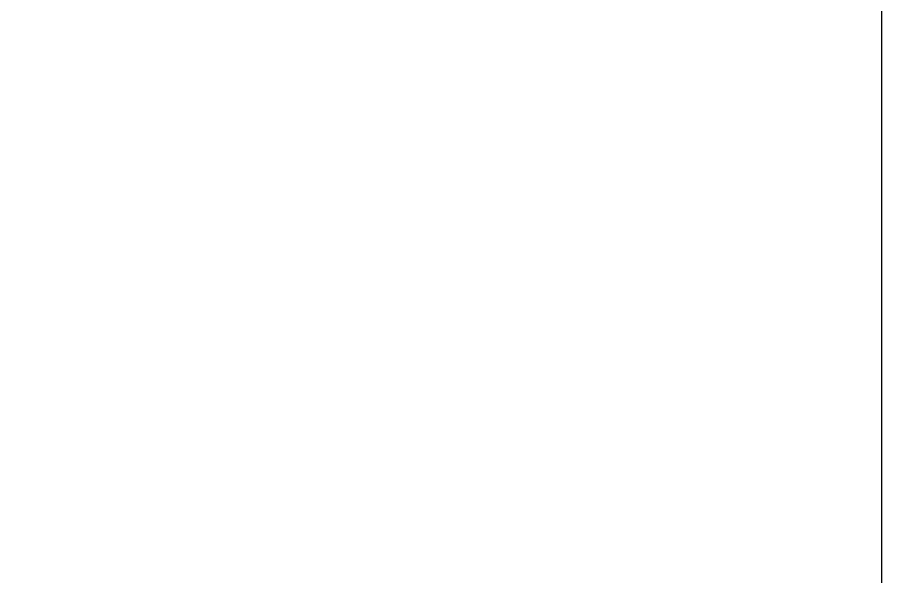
# Model space of a CAD drawing. Header units: inches. Extents: x -5142662 to -4941318, y -3361958 to -3160563.
# Drawn here: x -5041970.755 to -5041965.861, y -3261216.544 to -3261213.436 of the extents above; entities that cross this region are included whole.
import ezdxf

# ---------------------------------------------------------------- set-up
doc = ezdxf.new("R2010")
doc.units = ezdxf.units.IN
doc.header["$LTSCALE"] = 2
doc.header["$MEASUREMENT"] = 0
doc.layers.add('DIM', color=5, linetype='CONTINUOUS')
doc.layers.add('WAll', color=20, linetype='CONTINUOUS')
doc.layers.add('TEXT', color=181, linetype='CONTINUOUS', lineweight=25)
doc.styles.get("Standard").update_dxf_attribs({"font": 'ARIALN.TTF'})
doc.dimstyles.get("Standard").update_dxf_attribs({"dimtxt": 0.18, "dimasz": 0.18, "dimexe": 0.18, "dimexo": 0.0625, "dimgap": 0.09, "dimtad": 0, "dimtih": 1, "dimtoh": 1, "dimdec": 4, "dimzin": 0, "dimdsep": 46, "dimtxsty": 'Standard', "dimcen": 0.09, "dimadec": 0, "dimazin": 0, "dimtfac": 1, "dimtdec": 4, "dimtofl": 0, "dimtmove": 0, "dimatfit": 3, "dimfxl": 1, "dimtolj": 1, "dimtzin": 0, "dimarcsym": 0})

# ---------------------------------------------------------------- blocks, each defined once
blk = doc.blocks.new('JGKJFKFNF')
at = {"layer": 'TEXT'}
blk.add_lwpolyline([(137071.3104, -31591.3196), (137119.3101, -31591.3196), (137119.3104, -31689.388), (137071.3104, -31689.388)], close=True, dxfattribs=at)
at = {"layer": 'DIM'}
for points in [[(137079.5321, -31596.3196), (137122.877, -31577.8859), (137156.3232, -31577.8859)], [(137089.7464, -31596.3196), (137122.877, -31577.8859)], [(137100.8821, -31596.3196), (137122.877, -31577.8859)], [(137111.1687, -31596.3196), (137122.877, -31577.8859)]]:
    blk.add_leader(points, dimstyle='Standard', override={"dimasz": 2, "dimgap": 2}, dxfattribs=at)

msp = doc.modelspace()

# ---------------------------------------------------------------- block references
at = {"layer": 'WAll'}
msp.add_blockref('JGKJFKFNF', (-5179085.2591, -3229620.1015), dxfattribs=at)

doc.saveas('drawing.dxf')
